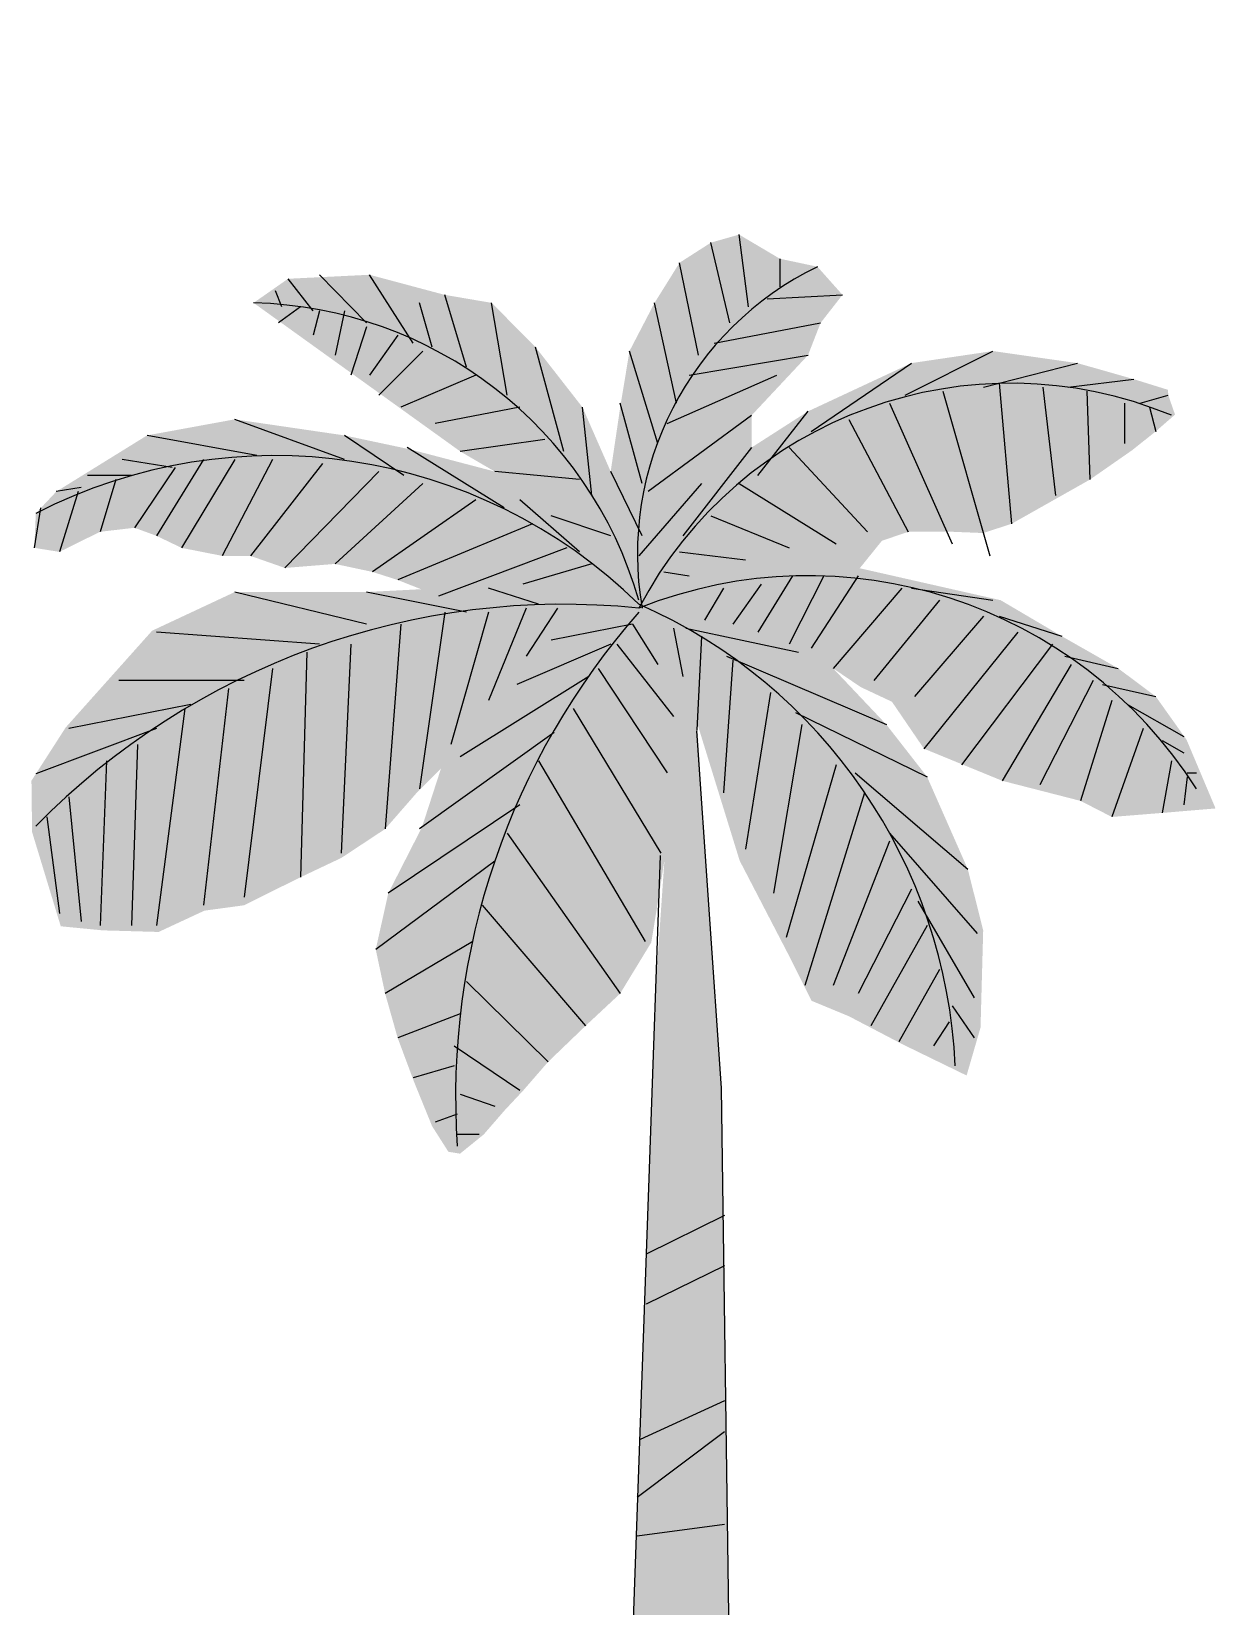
# Model space of a CAD drawing. Header units: centimetres. Extents: x -4381 to 5639, y -3920 to 4826.
# Drawn here: x 7.04 to 13.36, y 11.41 to 19.81 of the extents above; entities that cross this region are included whole.
import ezdxf
from ezdxf.xclip import XClip

# ---------------------------------------------------------------- set-up
doc = ezdxf.new("R2010")
doc.units = ezdxf.units.CM
doc.header["$MEASUREMENT"] = 0
doc.header["$XCLIPFRAME"] = 0
for name, color, linetype, lineweight, true_color in [('00-TREES_Pen_No__178', 7, 'Continuous', 5, 0xbda888), ('00-TREES_Pen_No__181', 7, 'Continuous', 5, 0xddeaa8), ('veg_Pen_No__158', 7, 'Continuous', 5, 0x7b6544)]:
    doc.layers.add(name, color=color, linetype=linetype, lineweight=lineweight, true_color=true_color)
doc.layers.add('Drawing & Figure', color=7, linetype='Continuous')

# ---------------------------------------------------------------- blocks, each defined once
blk = doc.blocks.new('Drawing_9_9', base_point=(-322.8585, 10.6179))
at = {"layer": '00-TREES_Pen_No__178', "linetype": 'Continuous', "lineweight": 0, "ltscale": 10, "true_color": 0x5e5444}
blk.add_hatch(color=251, dxfattribs=at).paths.add_polyline_path([(10.5934, 16.1166), (10.5165, 16.3657), (10.4578, 16.1986), (10.4692, 16.114), (10.3714, 14.6974), (10.2727, 11.9836), (10.2249, 10.5461), (10.1923, 9.8397), (10.0949, 6.5389), (10.7875, 6.5389), (10.8175, 7.3465), (10.7541, 11.8599), (10.7216, 14.1684), (10.6482, 15.236)])
at = {"layer": '00-TREES_Pen_No__181', "linetype": 'Continuous', "ltscale": 10}
blk.add_hatch(color=256, dxfattribs=at).paths.add_polyline_path([(7.0405, 15.8089), (7.0438, 15.5351), (7.1969, 15.0319), (7.4205, 15.0102), (7.7191, 15.0017), (7.9637, 15.1154), (8.1742, 15.1439), (8.4768, 15.2939), (8.6947, 15.397), (8.9282, 15.5512), (9.1014, 15.7497), (9.2265, 15.8748), (9.1243, 15.5599), (8.9449, 15.2082), (8.878, 14.9082), (8.9282, 14.6724), (8.995, 14.4366), (9.0829, 14.2006), (9.1788, 13.9652), (9.2657, 13.8286), (9.3278, 13.8184), (9.4541, 13.9208), (9.5667, 14.0505), (9.6657, 14.1563), (9.7975, 14.308), (9.9982, 14.5009), (10.1821, 14.6724), (10.3485, 14.9456), (10.3884, 15.1881), (10.4901, 15.8479), (10.4663, 16.1513), (10.5299, 16.3223), (10.5934, 16.1166), (10.8203, 15.3822), (11.0934, 14.8561), (11.2043, 14.6342), (11.4034, 14.5518), (11.6911, 14.4014), (12.0315, 14.2356), (12.1059, 14.492), (12.1201, 15.0097), (12.0379, 15.3368), (11.8206, 15.8298), (11.6032, 16.1084), (11.319, 16.4085), (11.4661, 16.3087), (11.6332, 16.2301), (11.8038, 15.9798), (12.2218, 15.8084), (12.6397, 15.7012), (12.8069, 15.6154), (13.0745, 15.6369), (13.3602, 15.6608), (13.2054, 16.0274), (13.041, 16.2585), (12.8404, 16.4085), (12.5395, 16.58), (12.2131, 16.7723), (11.4612, 16.9427), (11.5794, 17.0893), (11.7202, 17.1373), (11.925, 17.1386), (12.1201, 17.1306), (12.272, 17.1801), (12.6899, 17.4159), (12.9159, 17.5733), (13.041, 17.6731), (13.1439, 17.7627), (13.1079, 17.866), (13.1063, 17.895), (12.924, 17.9517), (12.6231, 18.0375), (12.1716, 18.1018), (11.7369, 18.0375), (11.1853, 17.7803), (10.8843, 17.5874), (10.8843, 17.7588), (11.1853, 18.0803), (11.2521, 18.2519), (11.3691, 18.4018), (11.2354, 18.5519), (11.0348, 18.5947), (10.8174, 18.7233), (10.6669, 18.6805), (10.4998, 18.5734), (10.366, 18.359), (10.2323, 18.1018), (10.1846, 17.8139), (10.1319, 17.4588), (9.9814, 17.8017), (9.7307, 18.1232), (9.4966, 18.359), (9.2459, 18.4018), (8.8445, 18.509), (8.4099, 18.4876), (8.226, 18.359), (9.1649, 17.6842), (9.3294, 17.566), (9.5133, 17.4588), (9.0615, 17.5773), (8.7108, 17.6517), (8.1257, 17.7374), (7.6575, 17.6517), (7.1727, 17.3516), (7.0637, 17.2354), (7.0557, 17.0515), (7.1894, 17.0301), (7.4067, 17.1373), (7.5906, 17.1587), (7.7077, 17.1158), (7.8415, 17.0515), (8.0587, 17.0087), (8.2092, 17.0087), (8.3931, 16.9443), (8.6606, 16.9658), (8.8613, 16.923), (8.995, 16.8801), (9.1201, 16.8308), (8.8278, 16.8158), (8.1257, 16.8158), (7.6845, 16.6094), (7.2232, 16.093)])
at = {"layer": 'veg_Pen_No__158', "linetype": 'Continuous', "ltscale": 10}
for p, q in [((10.8676, 18.3376), (10.8174, 18.7233)), ((10.7672, 18.2519), (10.6669, 18.6805)), ((10.6, 18.0803), (10.4998, 18.5734)), ((11.0348, 18.5947), (11.0348, 18.4447)), ((8.5436, 18.3161), (8.4099, 18.4876)), ((8.8278, 18.2519), (8.5771, 18.509)), ((9.0786, 18.1447), (8.8445, 18.509)), ((8.3764, 18.3376), (8.343, 18.4233)), ((9.3629, 18.0161), (9.2459, 18.4018)), ((10.9679, 18.3804), (11.3691, 18.4018)), ((8.4768, 18.3376), (8.3597, 18.2519)), ((8.5771, 18.3161), (8.5436, 18.1875)), ((8.7108, 18.3161), (8.6606, 18.0803)), ((9.1789, 18.1232), (9.1121, 18.359)), ((9.5802, 17.866), (9.4966, 18.359)), ((10.483, 17.8231), (10.366, 18.359)), ((8.8278, 18.2304), (8.7443, 17.9732)), ((10.6837, 18.1447), (11.2521, 18.2519)), ((8.995, 18.1875), (8.8445, 17.9732)), ((9.1288, 18.1018), (8.8947, 17.866)), ((9.8812, 17.566), (9.7307, 18.1232)), ((10.3828, 17.6088), (10.2323, 18.1018)), ((10.5499, 17.9732), (11.1853, 18.0803)), ((11.7035, 17.866), (12.1716, 18.1018)), ((9.413, 17.9732), (9.0117, 17.8017)), ((10.4328, 17.7159), (11.0181, 17.9732)), ((11.2019, 17.6731), (11.7369, 18.0375)), ((12.1215, 17.9089), (12.6231, 18.0375)), ((11.9041, 17.8875), (12.1549, 17.0087)), ((12.2051, 17.9303), (12.272, 17.1801)), ((12.4392, 17.9089), (12.506, 17.3302)), ((12.5729, 17.9089), (12.924, 17.9517)), ((12.6732, 17.8875), (12.6899, 17.4159)), ((9.647, 17.8017), (9.1956, 17.7159)), ((10.0316, 17.3302), (9.9814, 17.8017)), ((10.2991, 17.3944), (10.1821, 17.8231)), ((11.6199, 17.8231), (11.9543, 17.0729)), ((12.8739, 17.8231), (12.8739, 17.6088)), ((12.9574, 17.8231), (13.1079, 17.866)), ((13.0076, 17.8017), (13.041, 17.6731)), ((8.7108, 17.5231), (8.1257, 17.7374)), ((10.8843, 17.7588), (10.3326, 17.3516)), ((10.9177, 17.4373), (11.1853, 17.7803)), ((11.4026, 17.7374), (11.7202, 17.1373)), ((8.2427, 17.5445), (7.6575, 17.6517)), ((9.0285, 17.4373), (8.7108, 17.6517)), ((9.7808, 17.6302), (9.3294, 17.566)), ((9.5635, 17.2659), (9.0452, 17.5874)), ((10.8843, 17.5874), (10.5165, 17.1158)), ((11.0849, 17.5874), (11.5029, 17.1373)), ((7.7913, 17.4802), (7.5238, 17.5231)), ((7.808, 17.4802), (7.5906, 17.1587)), ((7.9585, 17.5231), (7.7077, 17.1158)), ((8.1257, 17.5231), (7.8415, 17.0515)), ((8.3263, 17.5231), (8.0587, 17.0087)), ((8.5938, 17.5016), (8.2092, 17.0087)), ((7.5739, 17.4373), (7.3399, 17.4373)), ((7.4903, 17.4159), (7.4067, 17.1373)), ((8.8947, 17.4588), (8.3931, 16.9443)), ((9.1288, 17.3944), (8.6606, 16.9658)), ((9.9647, 17.4159), (9.5133, 17.4588)), ((10.2991, 17.1158), (10.1319, 17.4588)), ((10.6168, 17.3944), (10.2824, 17.0087)), ((10.8174, 17.3944), (11.3357, 17.0729)), ((7.3064, 17.3731), (7.1727, 17.3516)), ((7.2897, 17.3516), (7.1894, 17.0301)), ((9.413, 17.3087), (8.8613, 16.923)), ((9.9647, 17.0301), (9.647, 17.3087)), ((7.089, 17.2659), (7.0557, 17.0515)), ((10.1319, 17.1158), (9.8143, 17.223)), ((10.6669, 17.223), (11.0849, 17.0515)), ((9.714, 17.1801), (8.995, 16.8801)), ((9.8979, 17.0515), (9.2124, 16.7943)), ((10.0316, 16.9658), (9.6638, 16.8586)), ((10.4998, 17.0301), (10.8509, 16.9872)), ((10.4161, 16.923), (10.5499, 16.9015)), ((11.1016, 16.9015), (10.9177, 16.6015)), ((11.2688, 16.9015), (11.0849, 16.5371)), ((11.4527, 16.9015), (11.2019, 16.5157)), ((8.8278, 16.6443), (8.1257, 16.8158)), ((9.3629, 16.7086), (8.8278, 16.8158)), ((9.7474, 16.7514), (9.4799, 16.8372)), ((10.7338, 16.8372), (10.6335, 16.6657)), ((10.9344, 16.8586), (10.7839, 16.6443)), ((11.6867, 16.8372), (11.319, 16.4085)), ((11.7369, 16.8372), (12.1716, 16.7729)), ((9.2459, 16.7086), (9.1121, 15.7655)), ((9.4799, 16.7086), (9.2793, 16.0013)), ((9.6805, 16.73), (9.4799, 16.2371)), ((9.8477, 16.73), (9.6805, 16.4728)), ((11.8874, 16.7729), (11.5363, 16.3442)), ((9.0117, 16.6443), (8.9282, 15.5512)), ((10.2489, 16.6443), (9.8143, 16.5586)), ((10.2489, 16.6443), (10.3828, 16.4299)), ((10.4663, 16.6228), (10.5165, 16.3657)), ((10.5332, 16.6228), (11.1351, 16.4943)), ((12.1215, 16.6872), (11.7537, 16.2585)), ((12.2051, 16.6872), (12.5395, 16.58)), ((8.5771, 16.5371), (7.7077, 16.6015)), ((10.6168, 16.58), (10.5916, 16.0789)), ((12.3054, 16.6015), (11.8038, 15.9798)), ((8.5101, 16.4943), (8.4768, 15.2939)), ((8.7443, 16.5371), (8.6941, 15.4225)), ((10.1319, 16.5371), (9.6303, 16.3228)), ((10.1654, 16.5371), (10.4663, 16.1513)), ((10.7505, 16.4728), (11.6032, 16.1084)), ((12.4893, 16.5371), (12.0044, 15.8941)), ((12.5562, 16.4728), (12.8404, 16.4085)), ((8.3263, 16.4085), (8.1758, 15.1868)), ((10.0651, 16.4085), (10.4328, 15.8512)), ((10.7839, 16.4514), (10.7338, 15.744)), ((12.5896, 16.4299), (12.2218, 15.8084)), ((8.1758, 16.3442), (7.5071, 16.3442)), ((8.0922, 16.3013), (7.9585, 15.1439)), ((10.0149, 16.3657), (9.3294, 15.937)), ((12.7066, 16.3442), (12.4225, 15.7869)), ((12.7568, 16.3228), (13.041, 16.2585)), ((7.8916, 16.2156), (7.2395, 16.087)), ((10.9846, 16.2799), (10.8509, 15.444)), ((12.8069, 16.2371), (12.6397, 15.7012)), ((12.8906, 16.2156), (13.1915, 16.0442)), ((7.8582, 16.1942), (7.7077, 15.0368)), ((9.9313, 16.1942), (10.3994, 15.4225)), ((11.1183, 16.1727), (11.8206, 15.8298)), ((7.7077, 16.087), (7.0637, 15.8453)), ((9.831, 16.0655), (9.1121, 15.5512)), ((10.5904, 16.0754), (10.7216, 14.1684)), ((11.1518, 16.1084), (11.0013, 15.2082)), ((12.9741, 16.087), (12.8069, 15.6154)), ((7.6073, 16.0013), (7.5739, 15.0368)), ((13.0745, 16.0227), (13.1915, 15.9584)), ((7.4402, 15.9156), (7.4067, 15.0368)), ((9.7474, 15.9156), (10.3158, 14.951)), ((11.3357, 15.8941), (11.0682, 14.9724)), ((13.1246, 15.9156), (13.0745, 15.6369)), ((11.436, 15.8512), (12.0379, 15.3368)), ((13.2082, 15.8298), (13.1915, 15.6798)), ((13.2082, 15.8512), (13.2584, 15.8512)), ((7.2395, 15.7226), (7.3064, 15.0581)), ((11.4862, 15.744), (11.1685, 14.7153)), ((7.1225, 15.6154), (7.1894, 15.101)), ((9.647, 15.6798), (8.9449, 15.2082)), ((9.5802, 15.5297), (10.1821, 14.6724)), ((11.6199, 15.4869), (11.319, 14.7153)), ((11.6199, 15.5297), (12.0881, 14.9939)), ((9.5133, 15.3797), (8.878, 14.9082)), ((10.3961, 15.409), (10.3381, 13.7382)), ((11.7369, 15.2297), (11.4527, 14.6724)), ((9.4465, 15.1439), (9.9982, 14.5009)), ((11.7704, 15.1653), (12.0713, 14.6509)), ((11.8206, 15.0368), (11.5196, 14.5009)), ((9.3963, 14.951), (8.9282, 14.6724)), ((11.8874, 14.801), (11.6701, 14.4151)), ((9.3629, 14.7366), (9.7975, 14.308)), ((11.9543, 14.6081), (12.0713, 14.4366)), ((9.3294, 14.5652), (8.995, 14.4366)), ((11.9376, 14.5223), (11.854, 14.3938)), ((9.296, 14.3938), (9.647, 14.158)), ((9.296, 14.2866), (9.0786, 14.2223)), ((9.3294, 14.1365), (9.5133, 14.0722)), ((10.7216, 14.1684), (10.8175, 7.3465)), ((9.3127, 14.0294), (9.1956, 13.9865)), ((9.3127, 13.9222), (9.4298, 13.9222)), ((10.3381, 13.7382), (10.1943, 9.6819)), ((10.739, 13.4885), (10.3209, 13.2823)), ((10.739, 13.2206), (10.3209, 13.0144)), ((10.739, 12.499), (10.2888, 12.2928)), ((10.739, 12.3341), (10.2727, 11.9836)), ((10.739, 11.8393), (10.2727, 11.7775))]:
    blk.add_line(p, q, dxfattribs=at)
for centre, radius, start, end in [((11.9799, 17.0178), 1.7052, 115.88771, 189.715), ((8.1722, 16.1631), 2.1966, 16.118, 88.59681), ((12.2663, 15.6897), 2.2401, 67.4695, 152.32885), ((8.3372, 14.7596), 2.7841, 45.6787, 117.22287), ((11.1869, 14.4475), 2.4552, 32.4678, 111.61689), ((9.882, 12.8029), 3.9475, 84.17727, 135.55658), ((13.2231, 14.118), 3.919, 138.62152, 183.8057), ((9.141, 14.1587), 2.8328, 2.5867, 66.2408)]:
    blk.add_arc(centre, radius, start, end, dxfattribs=at)

msp = doc.modelspace()

# ---------------------------------------------------------------- block references
at = {"layer": 'Drawing & Figure', "color": 151, "linetype": 'Continuous', "lineweight": 5, "ltscale": 10, "true_color": 0x80c2ff}
ref = msp.add_blockref('Drawing_9_9', (-322.85847, 10.61787), dxfattribs=at)
XClip(ref).set_block_clipping_path([(1, 0.9963282177), (50.7463984619, 21.3288080632)])

doc.saveas('drawing.dxf')
